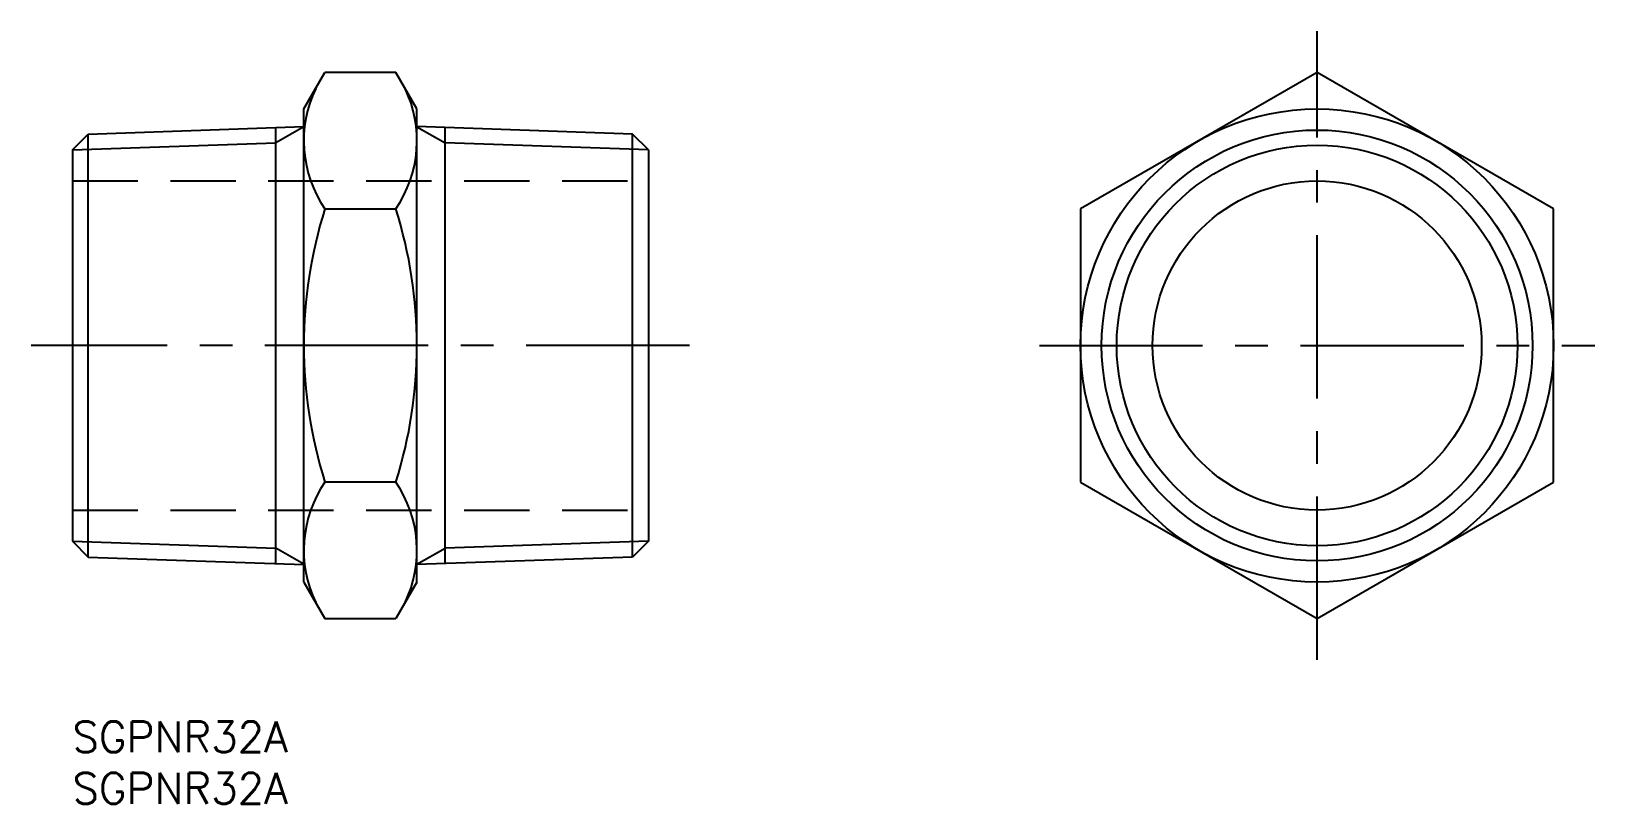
# Model space of a CAD drawing. Extents: x -4 to 148, y -8 to 67.
import ezdxf

# ---------------------------------------------------------------- set-up
doc = ezdxf.new("R2010")
doc.units = 0
doc.header["$LTSCALE"] = 0.5
doc.linetypes.add('CENTER', pattern=[50.8, 31.75, -6.35, 6.35, -6.35])
doc.linetypes.add('DASHED', pattern=[19.05, 12.7, -6.35])
for name, color, linetype in [('MSM_CENTER', 1, 'CENTER'), ('MSM_CONTINUOUS', 7, 'CONTINUOUS'), ('MSM_DASHED', 4, 'DASHED'), ('MSM_NARROW', 5, 'CONTINUOUS'), ('MSM_PART_NUMBER', 7, 'CONTINUOUS')]:
    doc.layers.add(name, color=color, linetype=linetype)
doc.styles.get("Standard").update_dxf_attribs({"font": 'txt.shx', "height": 3, "bigfont": 'bigfont.shx'})

# ---------------------------------------------------------------- blocks, each defined once
blk = doc.blocks.new('*U3')
at = {"layer": 'MSM_PART_NUMBER'}
blk.add_text('SGPNR32A', height=3, dxfattribs=at).set_placement((0, -3))
blk = doc.blocks.new('*U4')
at = {"layer": 'MSM_PART_NUMBER'}
blk.add_text('SGPNR32A', height=3, dxfattribs=at).set_placement((0, -8))

msp = doc.modelspace()

# ---------------------------------------------------------------- linework, layer by layer
at = {"layer": 'MSM_CENTER'}
for p, q in [((121.02, 6), (121.02, 67.12)), ((60, 36.56), (-4, 36.56)), ((94.02, 36.56), (148.02, 36.56))]:
    msp.add_line(p, q, dxfattribs=at)
at = {"layer": 'MSM_CONTINUOUS'}
for p, q in [((22.5, 59.56), (24.55, 63.12)), ((31.45, 63.12), (24.55, 63.12)), ((33.5, 59.56), (31.45, 63.12)), ((121.02, 63.12), (98.02, 49.84)), ((144.02, 49.84), (121.02, 63.12)), ((22.5, 13.56), (22.5, 59.56)), ((33.5, 13.56), (33.5, 59.56)), ((1.53, 57.12), (22.5, 57.86)), ((54.47, 57.12), (33.5, 57.86)), ((0, 55.59), (1.53, 57.12)), ((1.53, 15.99), (1.53, 57.12)), ((19.77, 15.36), (19.77, 57.76)), ((36.23, 15.36), (36.23, 57.76)), ((54.47, 15.99), (54.47, 57.12)), ((56, 55.59), (54.47, 57.12)), ((0, 55.59), (0, 17.53)), ((56, 55.59), (56, 17.53)), ((24.55, 49.84), (31.45, 49.84)), ((98.02, 49.84), (98.02, 23.28)), ((144.02, 23.28), (144.02, 49.84)), ((31.45, 23.28), (24.55, 23.28)), ((98.02, 23.28), (121.02, 10)), ((121.02, 10), (144.02, 23.28)), ((0, 17.53), (1.53, 15.99)), ((56, 17.53), (54.47, 15.99)), ((1.53, 15.99), (22.5, 15.26)), ((54.47, 15.99), (33.5, 15.26)), ((22.5, 13.56), (24.55, 10)), ((33.5, 13.56), (31.45, 10)), ((24.55, 10), (31.45, 10))]:
    msp.add_line(p, q, dxfattribs=at)
for radius in [23, 20.95, 16]:
    msp.add_circle((121.02, 36.56), radius, dxfattribs=at)
for centre, radius, start, end in [((34.26, 56.48), 11.76, 154.3842, 214.3842), ((21.74, 56.48), 11.76, 325.6158, 25.6158), ((66.45, 36.56), 43.95, 162.412, 197.588), ((-10.45, 36.56), 43.95, 342.412, 17.588), ((34.26, 16.64), 11.76, 145.6158, 205.6158), ((21.74, 16.64), 11.76, 334.3842, 34.3842)]:
    msp.add_arc(centre, radius, start, end, dxfattribs=at)
at = {"layer": 'MSM_DASHED'}
for p, q in [((0, 52.56), (56, 52.56)), ((0, 20.56), (56, 20.56))]:
    msp.add_line(p, q, dxfattribs=at)
at = {"layer": 'MSM_NARROW'}
for p, q in [((22.5, 57.83), (19.77, 56.26)), ((33.5, 57.83), (36.23, 56.26)), ((0, 55.59), (19.77, 56.28)), ((56, 55.59), (36.23, 56.28)), ((0, 17.53), (19.77, 16.84)), ((22.5, 15.28), (19.77, 16.86)), ((33.5, 15.28), (36.23, 16.86)), ((56, 17.53), (36.23, 16.84))]:
    msp.add_line(p, q, dxfattribs=at)
msp.add_circle((121.02, 36.56), 19.48, dxfattribs=at)

# ---------------------------------------------------------------- block references
at = {"layer": 'MSM_CONTINUOUS'}
for name in ['*U3', '*U4']:
    msp.add_blockref(name, (0, 0), dxfattribs=at)

doc.saveas('drawing.dxf')
